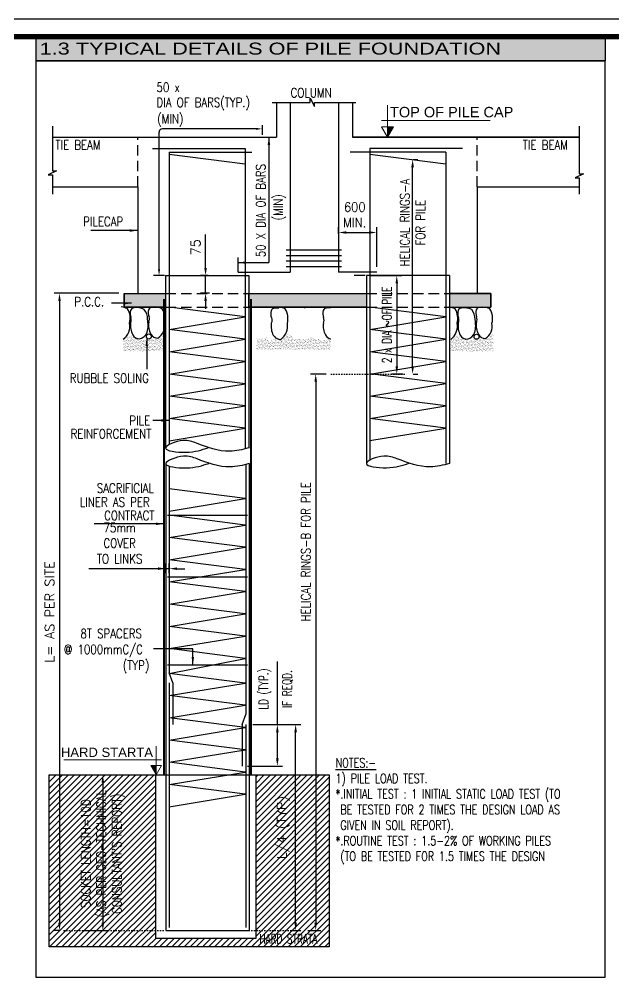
# Model space of a CAD drawing. Header units: inches. Extents: x 74008 to 297778, y 30011 to 129011.
# Drawn here: x 98737 to 115910, y 101096 to 129011 of the extents above; entities that cross this region are included whole.
import ezdxf

# ---------------------------------------------------------------- set-up
doc = ezdxf.new("R2010")
doc.units = ezdxf.units.IN
doc.header["$MEASUREMENT"] = 0
for name, pattern in [('ACAD_ISO10W100', [18, 12, -3, 0, -3]), ('DOT', [0.25, 0, -0.25]), ('HIDDEN', [0.375, 0.25, -0.125])]:
    doc.linetypes.add(name, pattern=pattern)
for name, color, linetype in [('BEAM', 7, 'Continuous'), ('BEAM_BAR', 4, 'Continuous'), ('BEAM_DETAILING_DIMENSION_ARROW', 9, 'Continuous'), ('BEAM_DETAILING_TITLE', 7, 'Continuous'), ('BEAM_LAYOUT_TEXT', 7, 'Continuous'), ('BEAM_SCHEDULE', 7, 'Continuous'), ('BEAM_STEEL_TEXT', 7, 'Continuous'), ('BORDER', 5, 'Continuous'), ('COL_RINGS', 7, 'Continuous'), ('HATCH', 8, 'Continuous'), ('HT', 9, 'Continuous'), ('RUBBLE', 8, 'Continuous'), ('SLABSCHE', 4, 'Continuous'), ('TEXT', 7, 'Continuous')]:
    doc.layers.add(name, color=color, linetype=linetype)
doc.layers.add('Level', color=1, linetype='Continuous', lineweight=15)
doc.styles.add('ARIAL', font='arial.ttf')
doc.styles.add('ROMAND', font='romanD.shx')
doc.styles.add('ROMANS', font='romans.shx')
doc.dimstyles.new('DIM-150', dxfattribs={"dimscale": 150, "dimtxt": 1.8, "dimasz": 1.25, "dimexe": 1, "dimexo": 1, "dimgap": 1, "dimtad": 1, "dimdec": 0, "dimzin": 0, "dimdsep": 46, "dimtxsty": 'ROMANS', "dimblk2": 'DOT', "dimcen": 0.0625, "dimdle": 0.5, "dimclrd": 9, "dimclre": 9, "dimclrt": 7, "dimadec": 0, "dimazin": 0, "dimtfac": 1, "dimtdec": 0, "dimtmove": 0, "dimatfit": 3, "dimfxl": 0, "dimtolj": 1, "dimtzin": 3, "dimarcsym": 0})

# ---------------------------------------------------------------- blocks, each defined once
blk = doc.blocks.new('*T116')
at = {"layer": 'BEAM_SCHEDULE', "color": 4}
for p, q in [((0, 0), (16445, 0)), ((0, 0), (0, -696)), ((16445, 0), (16445, -696)), ((0, -696), (16445, -696))]:
    blk.add_line(p, q, dxfattribs=at)
at = {"layer": 'BEAM_SCHEDULE', "color": 58}
blk.add_solid([(0, 0), (0, -696), (16445, 0), (16445, -696)], dxfattribs=at)
at = {"layer": 'BEAM_SCHEDULE', "color": 3, "insert": (108, -348), "char_height": 345, "width": 16229.15, "attachment_point": 4, "style": 'ARIAL'}
blk.add_mtext('{\\W1.3;1.3 TYPICAL DETAILS OF PILE FOUNDATION}', dxfattribs=at)
blk = doc.blocks.new('_DOT')
at = {"color": 0, "linetype": 'ByBlock'}
blk.add_line((-0.5, 0), (-1, 0), dxfattribs=at)
at = {"color": 0, "linetype": 'ByBlock', "const_width": 0.5}
blk.add_lwpolyline([(-0.25, 0, 1), (0.25, 0, 1)], format="xyb", close=True, dxfattribs=at)
blk = doc.blocks.new('*D90')
at = {"layer": 'BEAM_DETAILING_DIMENSION_ARROW', "color": 9, "lineweight": -2}
for p, q in [((108879, 121607), (109793, 121607)), ((109643, 121382), (109643, 118990)), ((109817, 118765), (109493, 118765))]:
    blk.add_line(p, q, dxfattribs=at)
at = {"layer": 'BEAM_DETAILING_DIMENSION_ARROW', "color": 9}
for points in [[(109606, 121382), (109681, 121382), (109643, 121607)], [(109606, 118990), (109681, 118990), (109643, 118765)]]:
    blk.add_solid(points, dxfattribs=at)
at = {"layer": 'DEFPOINTS', "color": 0}
for p in [(108729, 121607), (109643, 118765), (109967, 118765)]:
    blk.add_point(p, dxfattribs=at)
at = {"layer": 'BEAM_DETAILING_DIMENSION_ARROW', "color": 7, "insert": (109358, 120186), "char_height": 270, "attachment_point": 5, "rotation": 90, "style": 'ROMANS'}
blk.add_mtext('\\A1;{\\W0.7;2 x DIA\xa0~OF PILE}', dxfattribs=at)
blk = doc.blocks.new('*D214')
at = {"layer": 'BEAM_DETAILING_DIMENSION_ARROW', "color": 9, "lineweight": -2}
for p, q in [((110113, 124963), (110251, 124963)), ((110101, 118990), (110101, 124738)), ((110117, 118765), (110251, 118765))]:
    blk.add_line(p, q, dxfattribs=at)
at = {"layer": 'BEAM_DETAILING_DIMENSION_ARROW', "color": 9}
for points in [[(110063, 124738), (110138, 124738), (110101, 124963)], [(110063, 118990), (110138, 118990), (110101, 118765)]]:
    blk.add_solid(points, dxfattribs=at)
at = {"layer": 'DEFPOINTS', "color": 0}
for p in [(109963, 124963), (110101, 124963), (109967, 118765)]:
    blk.add_point(p, dxfattribs=at)
at = {"layer": 'BEAM_DETAILING_DIMENSION_ARROW', "color": 7, "insert": (110101, 123136), "char_height": 270, "attachment_point": 5, "rotation": 90, "style": 'ROMANS'}
blk.add_mtext('\\A1;{\\W0.8;HELICAL RINGS-A\\P{\\W0.8;FOR PILE }}', dxfattribs=at)
blk = doc.blocks.new('*D91')
at = {"layer": 'BEAM_DETAILING_DIMENSION_ARROW', "color": 9, "lineweight": -2}
for p, q in [((104117, 121832), (104117, 122794)), ((104193, 121607), (103967, 121607)), ((104117, 121096), (104117, 121607)), ((104231, 121096), (103967, 121096)), ((104117, 120871), (104117, 120646))]:
    blk.add_line(p, q, dxfattribs=at)
at = {"layer": 'BEAM_DETAILING_DIMENSION_ARROW', "color": 9}
for points in [[(104080, 121832), (104155, 121832), (104117, 121607)], [(104080, 120871), (104155, 120871), (104117, 121096)]]:
    blk.add_solid(points, dxfattribs=at)
at = {"layer": 'DEFPOINTS', "color": 0}
for p in [(104117, 121607), (104343, 121607), (104381, 121096)]:
    blk.add_point(p, dxfattribs=at)
at = {"layer": 'BEAM_DETAILING_DIMENSION_ARROW', "color": 7, "insert": (103832, 122426), "char_height": 270, "attachment_point": 5, "rotation": 90, "style": 'ROMANS'}
blk.add_mtext('\\A1;75', dxfattribs=at)
blk = doc.blocks.new('*D161')
at = {"layer": 'BEAM_DETAILING_DIMENSION_ARROW', "color": 9, "lineweight": -2}
for p, q in [((101613, 121096), (99747, 121096)), ((99897, 120871), (99897, 102912)), ((99886, 102687), (99747, 102687))]:
    blk.add_line(p, q, dxfattribs=at)
at = {"layer": 'BEAM_DETAILING_DIMENSION_ARROW', "color": 9}
for points in [[(99860, 120871), (99935, 120871), (99897, 121096)], [(99860, 102912), (99935, 102912), (99897, 102687)]]:
    blk.add_solid(points, dxfattribs=at)
at = {"layer": 'DEFPOINTS', "color": 0}
for p in [(101763, 121096), (99897, 102687), (100036, 102687)]:
    blk.add_point(p, dxfattribs=at)
at = {"layer": 'BEAM_DETAILING_DIMENSION_ARROW', "color": 7, "insert": (99612, 111891), "char_height": 270, "attachment_point": 5, "rotation": 90, "style": 'ROMANS'}
blk.add_mtext('\\A1;L= AS PER SITE ', dxfattribs=at)
blk = doc.blocks.new('*D162')
at = {"layer": 'BEAM_DETAILING_DIMENSION_ARROW', "color": 9, "lineweight": -2}
for p, q in [((107604, 118765), (107150, 118765)), ((107300, 118540), (107300, 102912)), ((107071, 102687), (107450, 102687))]:
    blk.add_line(p, q, dxfattribs=at)
at = {"layer": 'BEAM_DETAILING_DIMENSION_ARROW', "color": 9}
for points in [[(107263, 118540), (107338, 118540), (107300, 118765)], [(107263, 102912), (107338, 102912), (107300, 102687)]]:
    blk.add_solid(points, dxfattribs=at)
at = {"layer": 'DEFPOINTS', "color": 0}
for p in [(107754, 118765), (106921, 102687), (107300, 102687)]:
    blk.add_point(p, dxfattribs=at)
at = {"layer": 'BEAM_DETAILING_DIMENSION_ARROW', "color": 7, "insert": (107015, 113628), "char_height": 270, "attachment_point": 5, "rotation": 90, "style": 'ROMANS'}
blk.add_mtext('\\A1;{\\W0.8;HELICAL RINGS-B FOR PILE }', dxfattribs=at)
blk = doc.blocks.new('*D163')
at = {"layer": 'BEAM_DETAILING_DIMENSION_ARROW', "color": 9, "lineweight": -2}
for p, q in [((102745, 113142), (100749, 113142)), ((102970, 113014), (102970, 113292)), ((103070, 113142), (102970, 113142)), ((103070, 113014), (103070, 113292)), ((103295, 113142), (103520, 113142))]:
    blk.add_line(p, q, dxfattribs=at)
at = {"layer": 'BEAM_DETAILING_DIMENSION_ARROW', "color": 9}
for points in [[(102745, 113180), (102745, 113105), (102970, 113142)], [(103295, 113180), (103295, 113105), (103070, 113142)]]:
    blk.add_solid(points, dxfattribs=at)
at = {"layer": 'DEFPOINTS', "color": 0}
for p in [(102970, 113142), (102970, 112864), (103070, 112864)]:
    blk.add_point(p, dxfattribs=at)
at = {"layer": 'BEAM_DETAILING_DIMENSION_ARROW', "color": 7, "insert": (101635, 113877), "char_height": 270, "attachment_point": 5, "style": 'ROMANS'}
blk.add_mtext('\\A1;{\\W0.8;75mm\\PCOVER \\PTO LINKS}', dxfattribs=at)
blk = doc.blocks.new('*D221')
at = {"layer": 'BEAM_DETAILING_DIMENSION_ARROW', "color": 9, "lineweight": -2}
for p, q in [((105709, 108640), (106871, 108640)), ((106721, 102912), (106721, 108415)), ((106619, 102687), (106871, 102687))]:
    blk.add_line(p, q, dxfattribs=at)
at = {"layer": 'BEAM_DETAILING_DIMENSION_ARROW', "color": 9}
for points in [[(106683, 108415), (106758, 108415), (106721, 108640)], [(106683, 102912), (106758, 102912), (106721, 102687)]]:
    blk.add_solid(points, dxfattribs=at)
at = {"layer": 'DEFPOINTS', "color": 0}
for p in [(105559, 108640), (106721, 108640), (106469, 102687)]:
    blk.add_point(p, dxfattribs=at)
at = {"layer": 'BEAM_DETAILING_DIMENSION_ARROW', "color": 7, "insert": (106365, 105663), "char_height": 270, "attachment_point": 5, "rotation": 90, "style": 'ROMANS'}
blk.add_mtext('\\A1;L/4 (TYP)', dxfattribs=at)
blk = doc.blocks.new('*D222')
at = {"layer": 'BEAM_DETAILING_DIMENSION_ARROW', "color": 9, "lineweight": -2}
for p, q in [((100546, 107187), (101299, 107187)), ((101149, 106962), (101149, 102912)), ((100546, 102687), (101299, 102687))]:
    blk.add_line(p, q, dxfattribs=at)
at = {"layer": 'BEAM_DETAILING_DIMENSION_ARROW', "color": 9}
for points in [[(101112, 106962), (101187, 106962), (101149, 107187)], [(101112, 102912), (101187, 102912), (101149, 102687)]]:
    blk.add_solid(points, dxfattribs=at)
at = {"layer": 'DEFPOINTS', "color": 0}
for p in [(100396, 107187), (100396, 102687), (101149, 102687)]:
    blk.add_point(p, dxfattribs=at)
at = {"layer": 'BEAM_DETAILING_DIMENSION_ARROW', "color": 7, "insert": (101149, 104909), "char_height": 270, "attachment_point": 5, "rotation": 90, "style": 'ROMANS'}
blk.add_mtext("\\A1;{\\W0.8;SOCKET LENGTH=10D\\P{\\W0.8;(AS PER GEO-TECHNICAL\\PCONSULTANT'S REPORT)}}", dxfattribs=at)
blk = doc.blocks.new('*D164')
at = {"layer": 'BEAM_DETAILING_DIMENSION_ARROW', "color": 9, "lineweight": -2}
for p, q in [((107963, 122814), (107963, 123003)), ((108188, 122853), (108838, 122853)), ((109063, 121857), (109063, 123003))]:
    blk.add_line(p, q, dxfattribs=at)
at = {"layer": 'BEAM_DETAILING_DIMENSION_ARROW', "color": 9}
for points in [[(108188, 122891), (108188, 122816), (107963, 122853)], [(108838, 122891), (108838, 122816), (109063, 122853)]]:
    blk.add_solid(points, dxfattribs=at)
at = {"layer": 'DEFPOINTS', "color": 0}
for p in [(109063, 122853), (107963, 122664), (109063, 121707)]:
    blk.add_point(p, dxfattribs=at)
at = {"layer": 'BEAM_DETAILING_DIMENSION_ARROW', "color": 7, "insert": (108428, 123363), "char_height": 270, "attachment_point": 5, "style": 'ROMANS'}
blk.add_mtext('\\A1;{\\W0.9;600\\PMIN.}', dxfattribs=at)
blk = doc.blocks.new('*D223')
at = {"layer": 'BEAM_DETAILING_DIMENSION_ARROW', "color": 9, "lineweight": -2}
for p, q in [((106192, 108640), (106192, 110461)), ((105943, 108640), (106342, 108640)), ((106192, 107665), (106192, 108415)), ((105329, 107440), (106342, 107440))]:
    blk.add_line(p, q, dxfattribs=at)
at = {"layer": 'BEAM_DETAILING_DIMENSION_ARROW', "color": 9}
for points in [[(106155, 108415), (106230, 108415), (106192, 108640)], [(106155, 107665), (106230, 107665), (106192, 107440)]]:
    blk.add_solid(points, dxfattribs=at)
at = {"layer": 'DEFPOINTS', "color": 0}
for p in [(105793, 108640), (106192, 108640), (105179, 107440)]:
    blk.add_point(p, dxfattribs=at)
at = {"layer": 'BEAM_DETAILING_DIMENSION_ARROW', "color": 7, "char_height": 270, "attachment_point": 5, "rotation": 90, "style": 'ROMANS'}
for s, insert in [('\\A1;{\\W0.7;LD (TYP.)', (105837, 109663)), ('\\A1;{\\W0.7;IF REQD.}}', (106490, 109663))]:
    blk.add_mtext(s, dxfattribs=dict(at, insert=insert))

msp = doc.modelspace()

# ---------------------------------------------------------------- hatches: boundary and pattern name
at = {"layer": 'BEAM_DETAILING_DIMENSION_ARROW', "linetype": 'ACAD_ISO10W100', "ltscale": 4}
h = msp.add_hatch(dxfattribs=at)
h.set_pattern_fill('ANSI31', color=8, scale=1000, style=0)
h.set_pattern_definition([(45, (-17545.54, -397304.45), (-88.388348, 88.388348), [])])
h.paths.add_polyline_path([(99599.3, 102216), (107689.2, 102216), (107689.2, 107186.6), (105566.9, 107186.6), (105566.9, 102457.4), (102676.5, 102457.4), (102676.5, 107186.6), (99599.3, 107186.6)])
h.paths.add_polyline_path([(106612.5, 104599.5), (106612.5, 106727.4), (106066, 106727.4), (106066, 104599.5)], flags=24)
h.paths.add_polyline_path([(101872.6, 102774.3), (101872.6, 107044.1), (100400.4, 107044.1), (100400.4, 102774.3)], flags=24)
h.paths.add_polyline_path([(105641.5, 102244.1), (107684.5, 102244.1), (107684.5, 102649.1), (105641.5, 102649.1)], flags=24)
at = {"layer": 'HATCH'}
h = msp.add_hatch(dxfattribs=at)
h.set_pattern_fill('AR-CONC', color=8, scale=50, style=0)
h.set_pattern_definition([(50, (-556318, -107828.03), (358.63009, -31.37607), [37.5, -412.5]), (355, (-556318, -107828.03), (-69.37567, 376.09607), [30, -330]), (100.451444, (-556288.12, -107830.65), (289.25442, 344.72), [31.8701, -350.57106]), (46.1842, (-556318, -107728.03), (533.62067, -82.75964), [56.25, -618.75]), (96.635635, (-556273.54, -107734.93), (467.33097, 487.0593), [47.80517, -525.8569]), (351.18416, (-556318, -107728.03), (467.33097, 487.0593), [45, -495]), (21, (-556268, -107753.03), (298.45353, -201.30945), [37.5, -412.5]), (326, (-556268, -107753.03), (121.65767, 362.57502), [30, -330]), (71.451445, (-556243.14, -107769.8), (420.11119, 161.26558), [31.8701, -350.57106]), (37.5, (-556318.01, -107828.03), (6.079928, 166.446927), [0, -326, 0, -335, 0, -331.25]), (7.5, (-556318, -107828.03), (131.53477, 197.205856), [0, -191, 0, -318.5, 0, -126.25]), (327.5, (-556429.5, -107828.03), (266.911218, -11.277436), [0, -125, 0, -390, 0, -517.5]), (317.5, (-556479.5, -107828.03), (291.593085, 50.05249), [0, -162.5, 0, -259, 0, -367.5])])
h.paths.add_polyline_path([(112363.5, 121095.5), (111163.5, 121095.5), (111163.5, 120695.5), (112363.5, 120695.5)])
h.paths.add_polyline_path([(105363.5, 121095.5), (108763.5, 121095.5), (108763.5, 120695.5), (105363.5, 120695.5)])
h.paths.add_polyline_path([(101763.5, 121095.5), (102963.5, 121095.5), (102963.5, 120695.5), (101763.5, 120695.5)])
at = {"layer": 'Level'}
for points in [[(109553, 125909.1), (109379.6, 125909.1), (109379.6, 125608.7)], [(102535.7, 107456.9), (102691.7, 107456.9), (102691.7, 107186.6)]]:
    msp.add_hatch(color=11, dxfattribs=at).paths.add_polyline_path(points)
at = {"layer": 'RUBBLE'}
h = msp.add_hatch(dxfattribs=at)
h.set_pattern_fill('AR-SAND', color=8, scale=35, style=0)
h.set_pattern_definition([(37.5, (-177776.49, 121158.253), (-2.204768, 67.438832), [0, -53.2, 0, -59.5, 0, -56.875]), (7.5, (-177776.49, 121158.25), (61.942185, 98.775112), [0, -28.7, 0, -47.95, 0, -18.375]), (327.5, (-177819.54, 121158.253), (108.994965, 0.198067), [0, -17.5, 0, -63, 0, -82.25]), (317.5, (-177819.54, 121158.25), (105.21443, 30.718645), [0, -8.75, 0, -41.3, 0, -47.25])])
h.paths.add_polyline_path([(102200, 119750.2), (101996.5, 119870), (101814.3, 119841.6, -0.0563323), (101735.6, 119768.8), (101735.6, 119423.9), (102963.5, 119423.9), (102963.5, 119947.2), (102739.1, 119784.3)])
h = msp.add_hatch(dxfattribs=at)
h.set_pattern_fill('AR-SAND', color=8, scale=35, style=0)
h.set_pattern_definition([(37.5, (-179527.94, 122843.58), (-2.204768, 67.438832), [0, -53.2, 0, -59.5, 0, -56.875]), (7.5, (-179527.94, 122843.58), (61.942185, 98.775112), [0, -28.7, 0, -47.95, 0, -18.375]), (327.5, (-179570.99, 122843.58), (108.994965, 0.198067), [0, -17.5, 0, -63, 0, -82.25]), (317.5, (-179570.99, 122843.58), (105.21443, 30.718645), [0, -8.75, 0, -41.3, 0, -47.25])])
h.paths.add_polyline_path([(107739.2, 119464.7), (107738.9, 119777), (107504.9, 119741.4, -0.172693), (107403.6, 119757, -0.0205189), (107399.3, 119767.5), (107298.6, 119792.3, -0.0959891), (107211.7, 119809.1), (107112.8, 119828.3, -0.4190631), (107025.8, 119770.5), (106775, 119772.6, -0.2327548), (106590.5, 119863.4), (106440, 119937.4, -0.1205716), (106294.2, 119763.4, -0.0652509), (106234.2, 119771.3), (106091.4, 119761.5), (106050.8, 119755.2, -0.266234), (105899, 119751.2, -0.1416767), (105887.1, 119827.5), (105873.3, 119853.6, -0.0603165), (105794, 119786.5), (105590.4, 119786.5), (105590.4, 119464.7)])
h = msp.add_hatch(dxfattribs=at)
h.set_pattern_fill('AR-SAND', color=8, scale=35, style=0)
h.set_pattern_definition([(37.5, (-179976.49, 121158.253), (-2.204768, 67.438832), [0, -53.2, 0, -59.5, 0, -56.875]), (7.5, (-179976.49, 121158.25), (61.942185, 98.775112), [0, -28.7, 0, -47.95, 0, -18.375]), (327.5, (-180019.54, 121158.253), (108.994965, 0.198067), [0, -17.5, 0, -63, 0, -82.25]), (317.5, (-180019.54, 121158.25), (105.21443, 30.718645), [0, -8.75, 0, -41.3, 0, -47.25])])
h.paths.add_polyline_path([(111665.6, 119744), (111462.1, 119863.7), (111279.9, 119835.4, -0.0563323), (111201.1, 119762.6), (111201.1, 119417.7), (112429.1, 119417.7), (112429.1, 119940.9), (112204.6, 119778.1)])

# ---------------------------------------------------------------- linework, layer by layer
at = {"color": 6, "linetype": 'DOT', "ltscale": 300}
for p, q in [((107753.8, 118765.1), (109967, 118765.1)), ((100036.1, 102686.6), (102970.1, 102686.6)), ((105379.5, 102686.6), (106820.4, 102686.6))]:
    msp.add_line(p, q, dxfattribs=at)
at = {"color": 8}
for points in [[(99215, 101346.3), (115660.1, 101346.3), (115660.1, 127814.7), (99215, 127814.7)], [(99599.3, 107186.6), (107689.2, 107186.6), (107689.2, 102216), (99599.3, 102216)]]:
    msp.add_lwpolyline(points, close=True, dxfattribs=at)
at = {"layer": 'BEAM'}
for p, q in [((106163.5, 126609.4), (106163.5, 125608.7)), ((108363.5, 126609.4), (108363.5, 125608.7)), ((99693.1, 125608.7), (106163.5, 125608.7)), ((102017, 125608.7), (106163.5, 125608.7)), ((114917.6, 125608.7), (108363.5, 125608.7)), ((108363.5, 125608.7), (114917.6, 125608.7)), ((99693.1, 124176.2), (102163.5, 124176.2)), ((102163.5, 124176.2), (102163.5, 121095.5)), ((111963.5, 124176.2), (111963.5, 121095.5)), ((111963.5, 124176.2), (114917.6, 124176.2)), ((102963.5, 121607.3), (102963.5, 116625.8)), ((102963.5, 121607.3), (105363.5, 121607.3)), ((105363.5, 121607.3), (105363.5, 116625.8)), ((111163.5, 121607.3), (108763.5, 121607.3)), ((108763.5, 121607.3), (108763.5, 116176.2)), ((111163.5, 121607.3), (111163.5, 116176.2)), ((101763.5, 121095.5), (102963.5, 121095.5)), ((101763.5, 121095.5), (101763.5, 120695.5)), ((105363.5, 121095.5), (108763.5, 121095.5)), ((111163.5, 121095.5), (112363.5, 121095.5)), ((112363.5, 121095.5), (112363.5, 120695.5)), ((101763.5, 120695.5), (102963.5, 120695.5)), ((105363.5, 120695.5), (108763.5, 120695.5)), ((111163.5, 120695.5), (112363.5, 120695.5)), ((102970.1, 116176.2), (102970.1, 102686.6)), ((105379.5, 116176.2), (105379.5, 102686.6)), ((102970.1, 102686.6), (105379.5, 102686.6))]:
    msp.add_line(p, q, dxfattribs=at)
at = {"layer": 'BEAM', "color": 8, "linetype": 'HIDDEN', "ltscale": 1200}
for p, q in [((102163.5, 124176.2), (102163.5, 125608.7)), ((111963.5, 124176.2), (111963.5, 125608.7)), ((102963.5, 121095.5), (105363.5, 121095.5)), ((108763.5, 121095.5), (111163.5, 121095.5)), ((102963.5, 120695.5), (105363.5, 120695.5)), ((108763.5, 120695.5), (111163.5, 120695.5))]:
    msp.add_line(p, q, dxfattribs=at)
at = {"layer": 'BEAM', "color": 224, "const_width": 150}
msp.add_lwpolyline([(140519.5, 60418), (74507.6, 60418), (74507.6, 128510.7), (140519.5, 128510.7)], close=True, dxfattribs=at)
at = {"layer": 'BEAM', "color": 8, "elevation": 3.7}
for points in [[(106042.6, 126609.4), (107142.7, 126609.4), (107142.7, 126729.4), (107262.7, 126489.4), (107262.7, 126609.4), (108456, 126609.4)], [(99693.1, 125920.4), (99693.1, 124638.3), (99813.1, 124638.3), (99573.1, 124518.3), (99693.1, 124518.3), (99693.1, 123956.2)], [(114917.6, 125920.4), (114917.6, 124550), (115037.6, 124550), (114797.6, 124430), (114917.6, 124430), (114917.6, 123956.2)]]:
    msp.add_lwpolyline(points, dxfattribs=at)
at = {"layer": 'BEAM'}
for points in [[(101763.5, 121095.5), (102963.5, 121095.5), (102963.5, 120695.5), (101763.5, 120695.5)], [(105363.5, 121095.5), (108763.5, 121095.5), (108763.5, 120695.5), (105363.5, 120695.5)], [(112363.5, 121095.5), (111163.5, 121095.5), (111163.5, 120695.5), (112363.5, 120695.5)]]:
    msp.add_lwpolyline(points, close=True, dxfattribs=at)
at = {"layer": 'BEAM', "color": 8}
for points in [[(105363.5, 116628.6), (104814.3, 116532.2), (103855, 116765.2), (103466.2, 116842.9), (102963.5, 116628.6), (103543.9, 116506.3), (104192.1, 116635.8)], [(111163.5, 116179.1), (110614.3, 116082.6), (109655, 116315.6), (109266.2, 116393.3), (108763.5, 116179.1), (109343.9, 116056.7), (109992.1, 116186.2)], [(105379.5, 116176.2), (104830.3, 116079.8), (103871, 116312.8), (103482.2, 116390.5), (102970.1, 116176.2), (103559.9, 116053.9), (104208.1, 116183.3)]]:
    msp.add_spline(points, degree=3, dxfattribs=at)
at = {"layer": 'BEAM_BAR'}
for p, q in [((106563.5, 126609.4), (106563.5, 121707.3)), ((107963.5, 126609.4), (107963.5, 121707.3)), ((102582, 125277.5), (105263.5, 125277.5)), ((103063.5, 125177.5), (103063.5, 116725)), ((103063.5, 125177.5), (105450.6, 125177.5)), ((105263.5, 125277.5), (105263.5, 116603.5)), ((111063.5, 125177.5), (108293.7, 125177.5)), ((111545, 125277.5), (108863.5, 125277.5)), ((108863.5, 125277.5), (108863.5, 116275.5)), ((111063.5, 125177.5), (111063.5, 116176.2)), ((105063.5, 121707.3), (106563.5, 121707.3)), ((109063.5, 121707.3), (107963.5, 121707.3)), ((105279.5, 116151.1), (105279.5, 108931.6)), ((103070.1, 116102.9), (103070.1, 110131.6)), ((103021.8, 114682.8), (105333, 114682.8)), ((103021.8, 112904.8), (105333, 112904.8)), ((103021.8, 110364.5), (105333, 110364.5)), ((103170.1, 109840.3), (103070.1, 110131.6)), ((103070.1, 109840.3), (103070.1, 102781.1)), ((103170.1, 109840.3), (103170.1, 108640.3)), ((105179.5, 108640.3), (105279.5, 108931.6)), ((105179.5, 108640.3), (105179.5, 107440.3)), ((105279.5, 108640.3), (105279.5, 102781.1))]:
    msp.add_line(p, q, dxfattribs=at)
at = {"layer": 'BEAM_DETAILING_DIMENSION_ARROW', "color": 9}
for p, q in [((105751.7, 125951.3), (105751.7, 125678.7)), ((102773.7, 121787.3), (102773.7, 125746.4)), ((105571.7, 125846.4), (102873.7, 125846.4)), ((105063.5, 121707.3), (105063.5, 122130.7)), ((102928.8, 121607.3), (102613.4, 121607.3)), ((108728.8, 121607.3), (108413.4, 121607.3)), ((105479.5, 108640.3), (106106.9, 108640.3))]:
    msp.add_line(p, q, dxfattribs=at)
at = {"layer": 'BEAM_DETAILING_DIMENSION_ARROW', "color": 3}
for p, q in [((102911.1, 107186.6), (102911.1, 120925.6)), ((102927.5, 107186.6), (102927.5, 120928.9)), ((105428.1, 107186.6), (105428.1, 120928.9)), ((105444.5, 107186.6), (105444.5, 120925.6))]:
    msp.add_line(p, q, dxfattribs=at)
at = {"layer": 'BEAM_DETAILING_DIMENSION_ARROW', "color": 9}
msp.add_arc((102873.7, 125746.4), 100, 90, 180, dxfattribs=at)
for points in [[(105571.7, 125876.4), (105751.7, 125846.4), (105571.7, 125816.4)], [(102803.7, 121787.3), (102773.7, 121607.3), (102743.7, 121787.3)]]:
    msp.add_solid(points, dxfattribs=at)
at = {"layer": 'BORDER'}
msp.add_lwpolyline([(74007.6, 30010.7), (220692.6, 30010.7), (220692.6, 129010.7), (74007.6, 129010.7)], close=True, dxfattribs=at)
at = {"layer": 'COL_RINGS'}
for p, q in [((106443.2, 122348.5), (108043.2, 122348.5)), ((106443.2, 122189.5), (108043.2, 122189.5)), ((106443.2, 122030.5), (108043.2, 122030.5)), ((106443.2, 121871.5), (108043.2, 121871.5))]:
    msp.add_line(p, q, dxfattribs=at)
at = {"layer": 'HT', "color": 2}
msp.add_lwpolyline([(102676.5, 107186.6), (105566.9, 107186.6), (105566.9, 102457.4), (102676.5, 102457.4)], close=True, dxfattribs=at)
at = {"layer": 'Level'}
for p, q in [((109379.6, 125608.7), (109379.6, 126534.2)), ((109206.1, 126091.7), (112341.4, 126091.7)), ((102691.7, 107186.6), (102691.7, 108019.5)), ((102847.8, 107621.3), (100026.1, 107621.3))]:
    msp.add_line(p, q, dxfattribs=at)
for points in [[(109379.6, 125608.7), (109553, 125909.1), (109206.1, 125909.1)], [(102691.7, 107186.6), (102535.7, 107456.9), (102847.8, 107456.9)]]:
    msp.add_lwpolyline(points, close=True, dxfattribs=at)
at = {"layer": 'RUBBLE', "color": 8}
msp.add_line((101763.5, 120695.5), (101761.7, 120688.1), dxfattribs=at)
at = {"layer": 'RUBBLE'}
msp.add_line((106985.7, 120669), (106985.7, 120695.5), dxfattribs=at)
at = {"layer": 'RUBBLE', "color": 8}
msp.add_lwpolyline([(106234.2, 120669, 0.0620841), (106112, 120664.7, 0.3079779), (106012.2, 120592.8, 0.1779594), (106024.2, 120389.3, -0.2016225), (106016.2, 120229.7, 0.1614161), (106076.1, 119886.6, 0.2203528), (106234.2, 119771.3, 0.0652509), (106294.2, 119763.4, 0.2852879), (106481.9, 120231.1, 0.2060558), (106421.9, 120646.3, 0.0991021), (106234.2, 120695.5)], format="xyb", dxfattribs=at)
for centre in [(102482.2, 119847.6), (111947.8, 119841.4)]:
    msp.add_circle(centre, 73.3, dxfattribs=at)
for centre, radius, start, end in [((101646.3, 120207.4), 494.4, 63.97173, 86.61034), ((101410.9, 120374.5), 530.5, 344.92736, 31.50003), ((102231.8, 120518.5), 295.4, 163.18744, 203.55018), ((102051.7, 120566.6), 109.3, 91.53506, 160.00576), ((102127.1, 120187.7), 494.4, 63.97173, 99.11974), ((102016.4, 120363.3), 423.7, 358.01285, 39.34246), ((102755.4, 120538.2), 295.4, 163.18744, 203.55018), ((102575.3, 120586.3), 109.3, 91.53506, 160.00576), ((102650.7, 120207.4), 494.4, 63.97173, 99.11974), ((102415.3, 120374.5), 530.5, 344.92736, 31.50003), ((107799.7, 120513.1), 295.4, 163.18744, 203.55018), ((107619.6, 120561.2), 109.3, 91.53506, 160.00576), ((107695, 120182.3), 494.4, 84.90936, 99.11974), ((111111.9, 120201.2), 494.4, 63.97173, 86.61034), ((110876.5, 120368.2), 530.5, 344.92736, 31.50003), ((111697.4, 120512.3), 295.4, 163.18744, 203.55018), ((111517.3, 120560.4), 109.3, 91.53506, 160.00576), ((111592.7, 120181.5), 494.4, 63.97173, 99.11974), ((111481.9, 120357.1), 423.7, 358.01285, 39.34246), ((112221, 120532), 295.4, 163.18744, 203.55018), ((112040.9, 120580.1), 109.3, 91.53506, 160.00576), ((112116.3, 120201.2), 494.4, 63.97173, 99.11974), ((111880.9, 120368.2), 530.5, 344.92736, 31.50003), ((101767.1, 120330.2), 206.2, 334.33694, 19.93411), ((101620.3, 120178.4), 837, 345.82734, 11.73385), ((102290.7, 120349.9), 206.2, 334.33694, 19.93411), ((107335.1, 120324.8), 206.2, 334.33694, 19.93411), ((111232.7, 120323.9), 206.2, 334.33694, 19.93411), ((111085.9, 120172.2), 837, 345.82734, 11.73385), ((111756.3, 120343.7), 206.2, 334.33694, 19.93411), ((101452.9, 120153.7), 477.6, 306.2946, 9.98584), ((102500.6, 120159.5), 553.6, 171.55214, 208.22962), ((103024.2, 120179.3), 553.6, 171.55214, 208.22962), ((102502.6, 120158.7), 432.1, 303.32264, 10.37749), ((108068.5, 120154.2), 553.6, 171.55214, 208.22962), ((110918.4, 120147.5), 477.6, 306.2946, 9.98584), ((111966.2, 120153.3), 553.6, 171.55214, 208.22962), ((112489.8, 120173), 553.6, 171.55214, 208.22962), ((111968.2, 120152.5), 432.1, 303.32264, 10.37749), ((102216.4, 120010.8), 232.8, 209.0584, 270), ((102139.6, 120079), 310.7, 284.29355, 340.14223), ((102740, 120030.5), 232.8, 209.0584, 270), ((107784.3, 120005.4), 232.8, 209.0584, 258.76519), ((111681.9, 120004.5), 232.8, 209.0584, 270), ((111605.2, 120072.8), 310.7, 284.29355, 340.14223), ((112205.5, 120024.3), 232.8, 209.0584, 270)]:
    msp.add_arc(centre, radius, start, end, dxfattribs=at)
at = {"layer": 'SLABSCHE', "color": 1}
for points in [[(105263.5, 124823.6), (103063.5, 125103.2)], [(111063.5, 124823.6), (108863.5, 125103.2)], [(103063.5, 120049.6), (105263.5, 120412.3), (103063.5, 120691.9)], [(108863.5, 120049.6), (111063.5, 120412.3), (108863.5, 120691.9)], [(103063.5, 119407.4), (105263.5, 119770.1), (103063.5, 120049.6)], [(108863.5, 119407.4), (111063.5, 119770.1), (108863.5, 120049.6)], [(103063.5, 118765.1), (105263.5, 119127.8), (103063.5, 119407.4)], [(108863.5, 118765.1), (111063.5, 119127.8), (108863.5, 119407.4)], [(103063.5, 118122.8), (105263.5, 118485.5), (103063.5, 118765.1)], [(108863.5, 118125.7), (111063.5, 118488.4), (108863.5, 118767.9)], [(103063.5, 117480.6), (105263.5, 117843.3), (103063.5, 118122.8)], [(108863.5, 117483.4), (111063.5, 117846.1), (108863.5, 118125.7)], [(103063.5, 116838.3), (105263.5, 117201), (103063.5, 117480.6)], [(108863.5, 116841.1), (111063.5, 117203.8), (108863.5, 117483.4)], [(103063.5, 114805.8), (105263.5, 115168.5), (103063.5, 115448.1)], [(103063.5, 114040.8), (105263.5, 114403.5), (103063.5, 114683.1)], [(103063.5, 113400.5), (105263.5, 113763.2), (103063.5, 114042.8)], [(103063.5, 112758.2), (105263.5, 113120.9), (103063.5, 113400.5)], [(103063.5, 112116), (105263.5, 112478.7), (103063.5, 112758.2)], [(103063.5, 111473.7), (105263.5, 111836.4), (103063.5, 112116)], [(103063.5, 110831.5), (105263.5, 111194.2), (103063.5, 111473.7)], [(103063.5, 110116.9), (105263.5, 110551.9), (103063.5, 110831.5)], [(103063.5, 109474.6), (105263.5, 109837.3), (103063.5, 110116.9)], [(103063.5, 108832.4), (105263.5, 109195.1), (103063.5, 109474.6)], [(103063.5, 108190.1), (105263.5, 108552.8), (103063.5, 108832.4)], [(103063.5, 107547.8), (105263.5, 107910.5), (103063.5, 108190.1)], [(103063.5, 106905.6), (105263.5, 107268.3), (103063.5, 107547.8)], [(103063.5, 106263.3), (105263.5, 106626), (103063.5, 106905.6)]]:
    msp.add_lwpolyline(points, dxfattribs=at)

# ---------------------------------------------------------------- block references
msp.add_blockref('*T116', (99215, 128510.7))

# ---------------------------------------------------------------- texts
at = {"layer": 'BEAM_DETAILING_DIMENSION_ARROW', "color": 7, "style": 'ROMANS', "width": 0.8}
for s, p in [('SACRIFICIAL', (100976.1, 115331.5)), ('LINER AS PER', (100484.1, 114932.3)), ('CONTRACT', (101187, 114542.3))]:
    msp.add_text(s, height=270, dxfattribs=at).set_placement(p)
at = {"layer": 'BEAM_DETAILING_TITLE', "color": 7, "style": 'ROMAND', "width": 0.7}
msp.add_text('HARD STRATA', height=270, dxfattribs=at).set_placement((105673, 102311.6))
at = {"layer": 'BEAM_LAYOUT_TEXT', "color": 7, "style": 'ROMANS', "width": 0.8}
msp.add_text('(MIN)', height=270, dxfattribs=at).set_placement((102721, 126000.6))
for s, p in [('50 X DIA OF BARS', (105845.5, 122137.8)), ('(MIN)', (106347.2, 123201.7))]:
    msp.add_text(s, height=270, rotation=90, dxfattribs=at).set_placement(p)
at = {"layer": 'BEAM_STEEL_TEXT', "style": 'ROMANS', "width": 0.8}
for s, p in [('50 x ', (102700.5, 126911.7)), ('COLUMN', (106576.3, 126755.9)), ('DIA OF BARS(TYP.)', (102700.5, 126475.6)), ('TIE BEAM', (99778.4, 125248.5)), ('TIE BEAM', (113283.3, 125248.5)), ('PILECAP', (100581.6, 123036)), ('P.C.C.', (100326.7, 120719.3)), ('RUBBLE SOLING', (100194.6, 118508.5)), ('PILE', (101916.5, 117287.9)), (' REINFORCEMENT', (100070, 116901.9)), ('8T SPACERS', (100502.9, 111132.1)), ('@ 1000mmC/C', (100021.4, 110676.4)), ('(TYP)', (101724.7, 110215.7))]:
    msp.add_text(s, height=270, dxfattribs=at).set_placement(p)
at = {"layer": 'Level', "style": 'ARIAL'}
for s, height, p in [('TOP OF PILE CAP', 300, (109448.1, 126181.1, 0)), ('HARD STARTA', 270, (99937.7, 107701.7, 0))]:
    msp.add_text(s, height=height, dxfattribs=at).set_placement(p)
at = {"layer": 'TEXT', "insert": (107875.2, 107668.7), "char_height": 270, "width": 10263.456, "attachment_point": 1, "style": 'ROMANS'}
msp.add_mtext('{\\Fromand.SHX;\\W0.75000x;\\LNOTES:-}\\P{\\Fromans.SHX;\\W0.75000x;1) PILE LOAD TEST.}\\P{\\Fromans.SHX;\\W0.75000x;*.INITIAL TEST : 1 INITIAL STATIC LOAD TEST (TO  }\\P{\\Fromans.SHX;\\W0.75000x; BE TESTED FOR 2 TIMES THE DESIGN LOAD AS  }\\P{\\Fromans.SHX;\\W0.75000x; GIVEN IN SOIL REPORT). }\\P{\\Fromans.SHX;\\W0.75000x;*.ROUTINE TEST : 1.5-2% OF WORKING PILES}\\P{\\Fromans.SHX;\\W0.75000x; (TO BE TESTED FOR 1.5 TIMES THE DESIGN \\N}\\P{\\Fromans.SHX;\\W0.75000x; LOAD AS GIVEN IN SOIL REPORT)}\\P{\\Fromans.SHX;\\W0.75000x; BY DYNAMIC TEST.}\\P{\\Fromans.SHX;\\W0.75000x;2) PILE CAPS ARE DESIGNED FOR 75MM MIN.}\\P{\\Fromans.SHX;\\W0.75000x;  ECCENTRICITY &  ACTUAL PILE ECCENTRICITY}\\P{\\Fromans.SHX;\\W0.75000x;  TO BE SUBMITTED TO OUR}\\P{\\Fromans.SHX;\\W0.75000x;  OFFICE BEFORE CASTING PILE CAPS.}', dxfattribs=at)

# ---------------------------------------------------------------- dimensions: what is measured, and where the dimension line sits
at = {"layer": 'BEAM_DETAILING_DIMENSION_ARROW', "color": 9}
for base, p1, p2, text, picture, middle in [((110100.5, 124963.4), (109967, 118765.1), (109963.5, 124963.4), '{\\W0.8;HELICAL RINGS-A\\X{\\W0.8;FOR PILE }}', '*D214', (110100.5, 123135.7)), ((109643.1, 118765.1), (108728.8, 121607.3), (109967, 118765.1), '{\\W0.7;2 x DIA\\~OF PILE}', '*D90', (109643.1, 120186.2)), ((107300.5, 102686.6), (107753.8, 118765.1), (106921, 102686.6), '{\\W0.8;HELICAL RINGS-B FOR PILE }', '*D162', (107300.5, 113628.2))]:
    dim = msp.add_linear_dim(base=base, p1=p1, p2=p2, angle=90, text=text, dimstyle='DIM-150', override={"dimasz": 1.5}, dxfattribs=at)
    dim.commit()
    dim.dimension.update_dxf_attribs({"geometry": picture, "text_midpoint": middle, "dimtype": 128})
dim = msp.add_linear_dim(base=(109063.5, 122853), p1=(107963.5, 122664.3), p2=(109063.5, 121707.3), text='{\\W0.9;600\\PMIN.}', dimstyle='DIM-150', override={"dimasz": 1.5}, dxfattribs=at)
dim.commit()
dim.dimension.update_dxf_attribs({"geometry": '*D164', "text_midpoint": (108428.3, 122853), "dimtype": 128})
for base, p1, p2, text, picture, middle in [((104117.4, 121607.3), (104380.7, 121095.5), (104342.6, 121607.3), '75', '*D91', (103832.4, 122425.9)), ((106192.3, 108640.3), (105179.5, 107440.3), (105793.2, 108640.3), '{\\W0.7;LD (TYP.)\\X{\\W0.7;IF REQD.}}', '*D223', (106192.3, 109663.3))]:
    dim = msp.add_linear_dim(base=base, p1=p1, p2=p2, angle=90, text=text, dimstyle='DIM-150', override={"dimasz": 1.5}, dxfattribs=at)
    dim.commit()
    dim.dimension.update_dxf_attribs({"geometry": picture, "text_midpoint": middle})
at = {"layer": 'BEAM_DETAILING_DIMENSION_ARROW'}
for base, p1, p2, text, picture, middle in [((99897, 102686.6), (101763.5, 121095.5), (100036.1, 102686.6), 'L= AS PER SITE ', '*D161', (99612, 111891.1)), ((106720.7, 108640.3), (106469.3, 102686.6), (105559.5, 108640.3), 'L/4 (TYP)', '*D221', (106365, 105663.4))]:
    dim = msp.add_linear_dim(base=base, p1=p1, p2=p2, angle=90, text=text, dimstyle='DIM-150', override={"dimasz": 1.5}, dxfattribs=at)
    dim.commit()
    dim.dimension.update_dxf_attribs({"geometry": picture, "text_midpoint": middle})
for base, p1, p2, angle, text, picture, middle in [((102970.1, 113142.1), (103070.1, 112864.3), (102970.1, 112864.3), 180, '{\\W0.8;75mm\\PCOVER \\PTO LINKS}', '*D163', (101634.7, 113142.1)), ((101149.3, 102686.6), (100396.1, 107186.6), (100396.1, 102686.6), 90, "{\\W0.8;SOCKET LENGTH=10D\\X{\\W0.8;(AS PER GEO-TECHNICAL\\PCONSULTANT'S REPORT)}}", '*D222', (101149.3, 104909.2))]:
    dim = msp.add_linear_dim(base=base, p1=p1, p2=p2, angle=angle, text=text, dimstyle='DIM-150', override={"dimasz": 1.5}, dxfattribs=at)
    dim.commit()
    dim.dimension.update_dxf_attribs({"geometry": picture, "text_midpoint": middle, "dimtype": 128})

# ---------------------------------------------------------------- leaders
at = {"layer": 'BEAM_DETAILING_DIMENSION_ARROW', "color": 9, "path_type": 1}
for points in [[(105948.1, 125608.7), (105948.1, 121983.5)], [(105063.5, 121983.5), (105948.1, 121983.5)], [(101975.8, 120810.2), (101403.5, 120810.2)], [(103063.5, 117423.8), (102594.2, 117423.8)]]:
    msp.add_leader(points, dimstyle='DIM-150', override={"dimasz": 1.5}, dxfattribs=at)
at = {"layer": 'BEAM_DETAILING_DIMENSION_ARROW', "color": 9}
for points in [[(102153.7, 122909.6), (100800.4, 122909.6)], [(102417.8, 119795.7), (102417.8, 118900.9)], [(103750.6, 110364.5), (103750.6, 110827), (102613.8, 110827)]]:
    msp.add_leader(points, dimstyle='DIM-150', override={"dimasz": 1.5}, dxfattribs=at)
at = {"layer": 'BEAM_DETAILING_DIMENSION_ARROW', "path_type": 1}
msp.add_leader([(102911.1, 114437.2), (100902.4, 114437.2)], dimstyle='DIM-150', override={"dimasz": 1.5}, dxfattribs=at)

doc.saveas('drawing.dxf')
